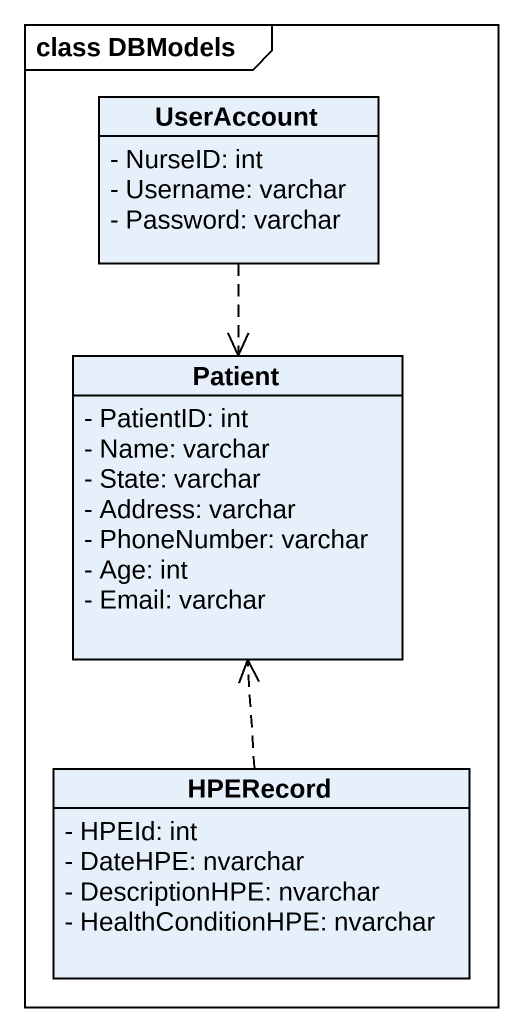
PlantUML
@startuml
mainframe class DBModels
hide circle
hide empty members
skinparam classAttributeIconSize 0
class UserAccount {
  - NurseID: int
  - Username: varchar
  - Password: varchar
}
class Patient {
  - PatientID: int
  - Name: varchar
  - State: varchar
  - Address: varchar
  - PhoneNumber: varchar
  - Age: int
  - Email: varchar
}
class HPERecord {
  - HPEId: int
  - DateHPE: nvarchar
  - DescriptionHPE: nvarchar
  - HealthConditionHPE: nvarchar
}
UserAccount ..> Patient
HPERecord .up.> Patient
@enduml
